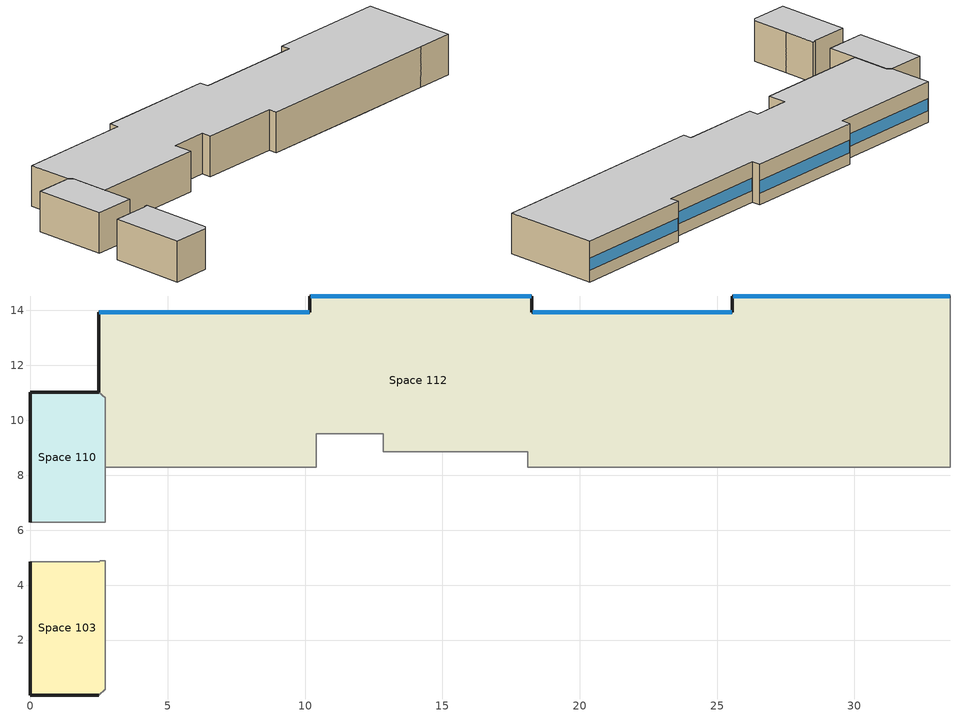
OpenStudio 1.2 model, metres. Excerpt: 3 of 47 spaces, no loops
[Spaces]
Space 103
 floor ground: 2.73,2.65 2.73,0.21 2.49,0 2.69,0.21 2.69,2.65 z2.65; 2.69,4.89 2.69,0.21 2.49,0 0,0 0,4.85 2.53,4.85 2.53,4.89 z2.65
 wall outside: 0,4.85 0,0 2.49,0 z2.65:5.31
 wall to Space 105: 2.53,4.85 0,4.85 / 2.73,4.89 2.53,4.89 z2.65:5.31
 wall to Space 104: 2.73,2.74 2.73,4.89 z2.65:5.31
 wall to Space 101: 2.49,0 2.73,0.21 2.73,2.74 z2.65:5.31
 ceiling to Space 203: 2.49,0 2.73,0.21 2.73,4.89 2.53,4.89 2.53,4.85 0,4.85 0,0 z5.31
Space 110
 floor ground: 2.49,11.02 2.73,10.81 2.73,8.37 2.69,8.37 2.69,10.81 z2.65; 2.49,11.02 2.69,10.81 2.69,6.29 0,6.29 0,11.02 z2.65
 wall outside: 2.49,11.02 0,11.02 0,6.29 z2.65:5.31
 wall to Space 105: 0,6.29 2.73,6.29 z2.65:5.31
 wall to Space 112: 2.73,8.28 2.73,10.81 2.49,11.02 z2.65:5.31
 wall to Space 107: 2.73,6.29 2.73,8.28 z2.65:5.31
 ceiling to Space 210: 2.73,6.29 2.73,10.81 2.49,11.02 0,11.02 0,6.29 z5.31
Space 112
 floor ground: 10.42,9.51 10.42,8.28 2.73,8.28 2.73,8.37 10.38,8.37 10.38,9.51 z2.65; 33.49,14.52 33.49,8.28 29.56,8.28 29.56,14.52 z2.65; 18.26,14.52 18.26,13.92 25.56,13.92 25.75,13.83 25.75,8.37 18.11,8.37 18.11,8.86 12.84,8.86 12.84,9.51 10.42,9.51 10.38,9.51 10.38,8.37 2.73,8.37 2.73,10.81 2.49,11.02 2.49,13.92 10.18,13.92 10.18,14.52 z2.65; 25.75,8.37 25.75,8.28 18.11,8.28 18.11,8.37 z2.65; 25.56,14.52 29.56,14.52 29.56,8.28 25.75,8.28 25.75,13.83 25.56,13.92 z2.65
 wall outside: 33.49,14.52 25.56,14.52 25.56,13.92 18.26,13.92 18.26,14.52 10.18,14.52 10.18,13.92 2.49,13.92 2.49,11.02 z2.65:5.31
 wall to Space 108: 33.49,8.28 33.49,14.52 z2.65:5.31
 wall to Space 107: 2.73,8.28 10.42,8.28 10.42,9.51 12.84,9.51 12.84,8.86 18.11,8.86 18.11,8.28 31.05,8.28 33.49,8.28 z2.65:5.31
 window: 10.15,13.92 2.52,13.92 / 33.46,14.52 25.58,14.52 / 18.23,14.52 10.21,14.52 / 25.53,13.92 18.28,13.92 z3.41:4.22
 ceiling to Space 212: 33.49,8.28 33.49,14.52 25.56,14.52 25.56,13.92 18.26,13.92 18.26,14.52 10.18,14.52 10.18,13.92 2.49,13.92 2.49,11.02 2.73,10.81 2.73,8.28 10.42,8.28 10.42,9.51 12.84,9.51 12.84,8.86 18.11,8.86 18.11,8.28 z5.31
[Construction]
MNECB Ref Wall 11.837: MNECB Ref Brick 100mm, MNECB Ref Airspace 25mm, MNECB Ref Polystyrene 46mm, MNECB Ref Gypsum 17mm
[Material]
Name | Roughness | Thickness | Conductivity | Density | Specific Heat | Thermal Absorptance | Solar Absorptance | Visible Absorptance
MNECB Ref Gypsum 17mm | Smooth | 0.01716 | 0.16025 | 800.897 | 1088.321 | 0.9 | 0.92 | 0.92
MNECB Ref Polystyrene 46mm | MediumRough | 0.0462359 | 0.02885 | 28.832 | 1213.897
MNECB Ref Brick 100mm | MediumRough | 0.1016 | 1.311 | 2082.332 | 795.312
[Material:AirGap]
MNECB Ref Airspace 25mm: Thermal Resistance=0.1717
[Schedule:Day]
wkdNECB-A-Occ 1: 1, 0, 0, 2, 0, 0, 3, 0, 0, 4, 0, 0, 5, 0, 0, 6, 0, 0, 7, 0, 0, 8, 0, 0.1, 9, 0, 0.7, 10, 0, 0.9, 11, 0, 0.9, 12, 0, 0.9, 13, 0, 0.5, 14, 0, 0.5, 15, 0, 0.9, 16, 0, 0.9, 17, 0, 0.9, 18, 0, 0.7, 19, 0, 0.3, 20, 0, 0.1, 21, 0, 0.1, 22, 0, 0.1, 23, 0, 0.1, 24, 0, 0
satNECB-A-Occ 1; sunNECB-A-Occ 1; satNECB-A-Fan 1; sunNECB-A-Fan 1; sunNECB-E-Occ 1; sunNECB-E-Fan 1: 1, 0, 0, 2, 0, 0, 3, 0, 0, 4, 0, 0, 5, 0, 0, 6, 0, 0, 7, 0, 0, 8, 0, 0, 9, 0, 0, 10, 0, 0, 11, 0, 0, 12, 0, 0, 13, 0, 0, 14, 0, 0, 15, 0, 0, 16, 0, 0, 17, 0, 0, 18, 0, 0, 19, 0, 0, 20, 0, 0, 21, 0, 0, 22, 0, 0, 23, 0, 0, 24, 0, 0
wkdNECB-A-Ltg 1: 1, 0, 0.05, 2, 0, 0.05, 3, 0, 0.05, 4, 0, 0.05, 5, 0, 0.05, 6, 0, 0.05, 7, 0, 0.05, 8, 0, 0.3, 9, 0, 0.8, 10, 0, 0.9, 11, 0, 0.9, 12, 0, 0.9, 13, 0, 0.9, 14, 0, 0.9, 15, 0, 0.9, 16, 0, 0.9, 17, 0, 0.9, 18, 0, 0.8, 19, 0, 0.5, 20, 0, 0.3, 21, 0, 0.3, 22, 0, 0.1, 23, 0, 0.1, 24, 0, 0.05
satNECB-A-Ltg 1; sunNECB-A-Ltg 1; satNECB-A-HW 1; sunNECB-A-HW 1; sunNECB-E-Ltg 1; sunNECB-E-Equ 1; sunNECB-E-Proc 1; sunNECB-E-HW 1: 1, 0, 0.05, 2, 0, 0.05, 3, 0, 0.05, 4, 0, 0.05, 5, 0, 0.05, 6, 0, 0.05, 7, 0, 0.05, 8, 0, 0.05, 9, 0, 0.05, 10, 0, 0.05, 11, 0, 0.05, 12, 0, 0.05, 13, 0, 0.05, 14, 0, 0.05, 15, 0, 0.05, 16, 0, 0.05, 17, 0, 0.05, 18, 0, 0.05, 19, 0, 0.05, 20, 0, 0.05, 21, 0, 0.05, 22, 0, 0.05, 23, 0, 0.05, 24, 0, 0.05
wkdNECB-A-Equ 1; wkdNECB-A-Proc 1: 1, 0, 0.2, 2, 0, 0.2, 3, 0, 0.2, 4, 0, 0.2, 5, 0, 0.2, 6, 0, 0.2, 7, 0, 0.2, 8, 0, 0.3, 9, 0, 0.8, 10, 0, 0.9, 11, 0, 0.9, 12, 0, 0.9, 13, 0, 0.9, 14, 0, 0.9, 15, 0, 0.9, 16, 0, 0.9, 17, 0, 0.9, 18, 0, 0.9, 19, 0, 0.5, 20, 0, 0.3, 21, 0, 0.3, 22, 0, 0.2, 23, 0, 0.2, 24, 0, 0.2
satNECB-A-Equ 1; sunNECB-A-Equ 1; satNECB-A-Proc 1; sunNECB-A-Proc 1: 1, 0, 0.2, 2, 0, 0.2, 3, 0, 0.2, 4, 0, 0.2, 5, 0, 0.2, 6, 0, 0.2, 7, 0, 0.2, 8, 0, 0.2, 9, 0, 0.2, 10, 0, 0.2, 11, 0, 0.2, 12, 0, 0.2, 13, 0, 0.2, 14, 0, 0.2, 15, 0, 0.2, 16, 0, 0.2, 17, 0, 0.2, 18, 0, 0.2, 19, 0, 0.2, 20, 0, 0.2, 21, 0, 0.2, 22, 0, 0.2, 23, 0, 0.2, 24, 0, 0.2
wkdNECB-A-Fan 1: 1, 0, 0, 2, 0, 0, 3, 0, 0, 4, 0, 0, 5, 0, 0, 6, 0, 0, 7, 0, 1, 8, 0, 1, 9, 0, 1, 10, 0, 1, 11, 0, 1, 12, 0, 1, 13, 0, 1, 14, 0, 1, 15, 0, 1, 16, 0, 1, 17, 0, 1, 18, 0, 1, 19, 0, 1, 20, 0, 1, 21, 0, 1, 22, 0, 0, 23, 0, 0, 24, 0, 0
wkdNECB-A-Clg 1: 1, 0, 35, 2, 0, 35, 3, 0, 35, 4, 0, 35, 5, 0, 35, 6, 0, 35, 7, 0, 24, 8, 0, 24, 9, 0, 24, 10, 0, 24, 11, 0, 24, 12, 0, 24, 13, 0, 24, 14, 0, 24, 15, 0, 24, 16, 0, 24, 17, 0, 24, 18, 0, 24, 19, 0, 24, 20, 0, 24, 21, 0, 24, 22, 0, 35, 23, 0, 35, 24, 0, 35
satNECB-A-Clg 1; sunNECB-A-Clg 1; sunNECB-E-Clg 1: 1, 0, 35, 2, 0, 35, 3, 0, 35, 4, 0, 35, 5, 0, 35, 6, 0, 35, 7, 0, 35, 8, 0, 35, 9, 0, 35, 10, 0, 35, 11, 0, 35, 12, 0, 35, 13, 0, 35, 14, 0, 35, 15, 0, 35, 16, 0, 35, 17, 0, 35, 18, 0, 35, 19, 0, 35, 20, 0, 35, 21, 0, 35, 22, 0, 35, 23, 0, 35, 24, 0, 35
wkdNECB-A-Htg 1: 1, 0, 18, 2, 0, 18, 3, 0, 18, 4, 0, 18, 5, 0, 18, 6, 0, 18, 7, 0, 20, 8, 0, 22, 9, 0, 22, 10, 0, 22, 11, 0, 22, 12, 0, 22, 13, 0, 22, 14, 0, 22, 15, 0, 22, 16, 0, 22, 17, 0, 22, 18, 0, 22, 19, 0, 22, 20, 0, 22, 21, 0, 22, 22, 0, 18, 23, 0, 18, 24, 0, 18
satNECB-A-Htg 1; sunNECB-A-Htg 1; sunNECB-E-Htg 1: 1, 0, 18, 2, 0, 18, 3, 0, 18, 4, 0, 18, 5, 0, 18, 6, 0, 18, 7, 0, 18, 8, 0, 18, 9, 0, 18, 10, 0, 18, 11, 0, 18, 12, 0, 18, 13, 0, 18, 14, 0, 18, 15, 0, 18, 16, 0, 18, 17, 0, 18, 18, 0, 18, 19, 0, 18, 20, 0, 18, 21, 0, 18, 22, 0, 18, 23, 0, 18, 24, 0, 18
wkdNECB-A-HW 1: 1, 0, 0.05, 2, 0, 0.05, 3, 0, 0.05, 4, 0, 0.05, 5, 0, 0.05, 6, 0, 0.05, 7, 0, 0.05, 8, 0, 0.1, 9, 0, 0.5, 10, 0, 0.5, 11, 0, 0.9, 12, 0, 0.9, 13, 0, 0.9, 14, 0, 0.9, 15, 0, 0.9, 16, 0, 0.9, 17, 0, 0.7, 18, 0, 0.5, 19, 0, 0.3, 20, 0, 0.2, 21, 0, 0.2, 22, 0, 0.2, 23, 0, 0.05, 24, 0, 0.05
wkdNECB-B-Occ 1: 1, 0, 0.3, 2, 0, 0.1, 3, 0, 0, 4, 0, 0, 5, 0, 0, 6, 0, 0, 7, 0, 0, 8, 0, 0, 9, 0, 0, 10, 0, 0.1, 11, 0, 0.2, 12, 0, 0.5, 13, 0, 0.9, 14, 0, 0.8, 15, 0, 0.5, 16, 0, 0.2, 17, 0, 0.2, 18, 0, 0.3, 19, 0, 0.6, 20, 0, 0.9, 21, 0, 0.9, 22, 0, 0.9, 23, 0, 0.6, 24, 0, 0.4
satNECB-B-Occ 1: 1, 0, 0.5, 2, 0, 0.3, 3, 0, 0, 4, 0, 0, 5, 0, 0, 6, 0, 0, 7, 0, 0, 8, 0, 0, 9, 0, 0, 10, 0, 0.1, 11, 0, 0.2, 12, 0, 0.5, 13, 0, 0.9, 14, 0, 0.8, 15, 0, 0.5, 16, 0, 0.2, 17, 0, 0.2, 18, 0, 0.3, 19, 0, 0.6, 20, 0, 0.9, 21, 0, 0.9, 22, 0, 0.9, 23, 0, 0.6, 24, 0, 0.6
sunNECB-B-Occ 1: 1, 0, 0.1, 2, 0, 0.3, 3, 0, 0, 4, 0, 0, 5, 0, 0, 6, 0, 0, 7, 0, 0, 8, 0, 0, 9, 0, 0, 10, 0, 0, 11, 0, 0.1, 12, 0, 0.4, 13, 0, 0.5, 14, 0, 0.5, 15, 0, 0.4, 16, 0, 0.2, 17, 0, 0.2, 18, 0, 0.2, 19, 0, 0.5, 20, 0, 0.7, 21, 0, 0.7, 22, 0, 0.5, 23, 0, 0.3, 24, 0, 0.1
wkdNECB-B-Ltg 1; satNECB-B-Ltg 1; wkdNECB-B-Equ 1; satNECB-B-Equ 1; wkdNECB-B-Proc 1; satNECB-B-Proc 1: 1, 0, 0.9, 2, 0, 0.5, 3, 0, 0.1, 4, 0, 0.1, 5, 0, 0.1, 6, 0, 0.1, 7, 0, 0.1, 8, 0, 0.1, 9, 0, 0.1, 10, 0, 0.5, 11, 0, 0.7, 12, 0, 0.9, 13, 0, 0.9, 14, 0, 0.9, 15, 0, 0.9, 16, 0, 0.9, 17, 0, 0.9, 18, 0, 0.9, 19, 0, 0.9, 20, 0, 0.9, 21, 0, 0.9, 22, 0, 0.9, 23, 0, 0.9, 24, 0, 0.9
sunNECB-B-Ltg 1; sunNECB-B-Equ 1; sunNECB-B-Proc 1: 1, 0, 0.5, 2, 0, 0.5, 3, 0, 0.1, 4, 0, 0.1, 5, 0, 0.1, 6, 0, 0.1, 7, 0, 0.1, 8, 0, 0.1, 9, 0, 0.1, 10, 0, 0.1, 11, 0, 0.5, 12, 0, 0.9, 13, 0, 0.9, 14, 0, 0.9, 15, 0, 0.9, 16, 0, 0.9, 17, 0, 0.9, 18, 0, 0.9, 19, 0, 0.9, 20, 0, 0.9, 21, 0, 0.9, 22, 0, 0.9, 23, 0, 0.9, 24, 0, 0.5
wkdNECB-B-Fan 1; satNECB-B-Fan 1: 1, 0, 1, 2, 0, 1, 3, 0, 0, 4, 0, 0, 5, 0, 0, 6, 0, 0, 7, 0, 0, 8, 0, 0, 9, 0, 1, 10, 0, 1, 11, 0, 1, 12, 0, 1, 13, 0, 1, 14, 0, 1, 15, 0, 1, 16, 0, 1, 17, 0, 1, 18, 0, 1, 19, 0, 1, 20, 0, 1, 21, 0, 1, 22, 0, 1, 23, 0, 1, 24, 0, 1
sunNECB-B-Fan 1: 1, 0, 0, 2, 0, 1, 3, 0, 0, 4, 0, 0, 5, 0, 0, 6, 0, 0, 7, 0, 0, 8, 0, 0, 9, 0, 0, 10, 0, 1, 11, 0, 1, 12, 0, 1, 13, 0, 1, 14, 0, 1, 15, 0, 1, 16, 0, 1, 17, 0, 1, 18, 0, 1, 19, 0, 1, 20, 0, 1, 21, 0, 1, 22, 0, 1, 23, 0, 1, 24, 0, 0
wkdNECB-B-Clg 1; satNECB-B-Clg 1: 1, 0, 24, 2, 0, 35, 3, 0, 35, 4, 0, 35, 5, 0, 35, 6, 0, 35, 7, 0, 35, 8, 0, 35, 9, 0, 24, 10, 0, 24, 11, 0, 24, 12, 0, 24, 13, 0, 24, 14, 0, 24, 15, 0, 24, 16, 0, 24, 17, 0, 24, 18, 0, 24, 19, 0, 24, 20, 0, 24, 21, 0, 24, 22, 0, 24, 23, 0, 24, 24, 0, 24
sunNECB-B-Clg 1: 1, 0, 35, 2, 0, 35, 3, 0, 35, 4, 0, 35, 5, 0, 35, 6, 0, 35, 7, 0, 35, 8, 0, 35, 9, 0, 35, 10, 0, 24, 11, 0, 24, 12, 0, 24, 13, 0, 24, 14, 0, 24, 15, 0, 24, 16, 0, 24, 17, 0, 24, 18, 0, 24, 19, 0, 24, 20, 0, 24, 21, 0, 24, 22, 0, 24, 23, 0, 24, 24, 0, 35
wkdNECB-B-Htg 1; satNECB-B-Htg 1: 1, 0, 22, 2, 0, 22, 3, 0, 18, 4, 0, 18, 5, 0, 18, 6, 0, 18, 7, 0, 18, 8, 0, 18, 9, 0, 20, 10, 0, 22, 11, 0, 22, 12, 0, 22, 13, 0, 22, 14, 0, 22, 15, 0, 22, 16, 0, 22, 17, 0, 22, 18, 0, 22, 19, 0, 22, 20, 0, 22, 21, 0, 22, 22, 0, 22, 23, 0, 22, 24, 0, 22
sunNECB-B-Htg 1: 1, 0, 18, 2, 0, 22, 3, 0, 18, 4, 0, 18, 5, 0, 18, 6, 0, 18, 7, 0, 18, 8, 0, 18, 9, 0, 18, 10, 0, 20, 11, 0, 22, 12, 0, 22, 13, 0, 22, 14, 0, 22, 15, 0, 22, 16, 0, 22, 17, 0, 22, 18, 0, 22, 19, 0, 22, 20, 0, 22, 21, 0, 22, 22, 0, 22, 23, 0, 22, 24, 0, 18
wkdNECB-B-HW 1: 1, 0, 0.6, 2, 0, 0.5, 3, 0, 0.05, 4, 0, 0.05, 5, 0, 0.05, 6, 0, 0.05, 7, 0, 0.05, 8, 0, 0.05, 9, 0, 0.05, 10, 0, 0.7, 11, 0, 0.7, 12, 0, 0.4, 13, 0, 0.5, 14, 0, 0.6, 15, 0, 0.6, 16, 0, 0.4, 17, 0, 0.3, 18, 0, 0.3, 19, 0, 0.4, 20, 0, 0.5, 21, 0, 0.8, 22, 0, 0.8, 23, 0, 0.9, 24, 0, 0.9
satNECB-B-HW 1: 1, 0, 0.7, 2, 0, 0.6, 3, 0, 0.05, 4, 0, 0.05, 5, 0, 0.05, 6, 0, 0.05, 7, 0, 0.05, 8, 0, 0.05, 9, 0, 0.05, 10, 0, 0.7, 11, 0, 0.7, 12, 0, 0.4, 13, 0, 0.5, 14, 0, 0.6, 15, 0, 0.6, 16, 0, 0.4, 17, 0, 0.3, 18, 0, 0.3, 19, 0, 0.4, 20, 0, 0.5, 21, 0, 0.8, 22, 0, 0.8, 23, 0, 0.9, 24, 0, 0.9
sunNECB-B-HW 1: 1, 0, 0.5, 2, 0, 0.6, 3, 0, 0.05, 4, 0, 0.05, 5, 0, 0.05, 6, 0, 0.05, 7, 0, 0.05, 8, 0, 0.05, 9, 0, 0.05, 10, 0, 0.7, 11, 0, 0.7, 12, 0, 0.4, 13, 0, 0.5, 14, 0, 0.6, 15, 0, 0.6, 16, 0, 0.4, 17, 0, 0.3, 18, 0, 0.3, 19, 0, 0.4, 20, 0, 0.5, 21, 0, 0.8, 22, 0, 0.8, 23, 0, 0.5, 24, 0, 0.5
wkdNECB-E-Occ 1: 1, 0, 0, 2, 0, 0, 3, 0, 0, 4, 0, 0, 5, 0, 0, 6, 0, 0, 7, 0, 0, 8, 0, 0, 9, 0, 0.2, 10, 0, 0.7, 11, 0, 0.9, 12, 0, 0.9, 13, 0, 0.9, 14, 0, 0.9, 15, 0, 0.5, 16, 0, 0.9, 17, 0, 0.8, 18, 0, 0.8, 19, 0, 0.2, 20, 0, 0, 21, 0, 0, 22, 0, 0, 23, 0, 0, 24, 0, 0
satNECB-E-Occ 1: 1, 0, 0, 2, 0, 0, 3, 0, 0, 4, 0, 0, 5, 0, 0, 6, 0, 0, 7, 0, 0, 8, 0, 0, 9, 0, 0, 10, 0, 0.2, 11, 0, 0.2, 12, 0, 0.2, 13, 0, 0.2, 14, 0, 0.1, 15, 0, 0.1, 16, 0, 0.1, 17, 0, 0.1, 18, 0, 0, 19, 0, 0, 20, 0, 0, 21, 0, 0, 22, 0, 0, 23, 0, 0, 24, 0, 0
wkdNECB-E-Ltg 1; wkdNECB-E-Equ 1; wkdNECB-E-Proc 1: 1, 0, 0.05, 2, 0, 0.05, 3, 0, 0.05, 4, 0, 0.05, 5, 0, 0.05, 6, 0, 0.05, 7, 0, 0.05, 8, 0, 0.05, 9, 0, 0.4, 10, 0, 0.7, 11, 0, 0.9, 12, 0, 0.9, 13, 0, 0.9, 14, 0, 0.9, 15, 0, 0.9, 16, 0, 0.9, 17, 0, 0.9, 18, 0, 0.9, 19, 0, 0.4, 20, 0, 0.05, 21, 0, 0.05, 22, 0, 0.05, 23, 0, 0.05, 24, 0, 0.05
satNECB-E-Ltg 1; satNECB-E-Equ 1; satNECB-E-Proc 1: 1, 0, 0.05, 2, 0, 0.05, 3, 0, 0.05, 4, 0, 0.05, 5, 0, 0.05, 6, 0, 0.05, 7, 0, 0.05, 8, 0, 0.05, 9, 0, 0.05, 10, 0, 0.5, 11, 0, 0.9, 12, 0, 0.9, 13, 0, 0.9, 14, 0, 0.9, 15, 0, 0.9, 16, 0, 0.7, 17, 0, 0.5, 18, 0, 0.05, 19, 0, 0.05, 20, 0, 0.05, 21, 0, 0.05, 22, 0, 0.05, 23, 0, 0.05, 24, 0, 0.05
wkdNECB-E-Fan 1: 1, 0, 0, 2, 0, 0, 3, 0, 0, 4, 0, 0, 5, 0, 0, 6, 0, 0, 7, 0, 0, 8, 0, 1, 9, 0, 1, 10, 0, 1, 11, 0, 1, 12, 0, 1, 13, 0, 1, 14, 0, 1, 15, 0, 1, 16, 0, 1, 17, 0, 1, 18, 0, 1, 19, 0, 1, 20, 0, 0, 21, 0, 0, 22, 0, 0, 23, 0, 0, 24, 0, 0
satNECB-E-Fan 1: 1, 0, 0, 2, 0, 0, 3, 0, 0, 4, 0, 0, 5, 0, 0, 6, 0, 0, 7, 0, 0, 8, 0, 0, 9, 0, 1, 10, 0, 1, 11, 0, 1, 12, 0, 1, 13, 0, 1, 14, 0, 1, 15, 0, 1, 16, 0, 1, 17, 0, 1, 18, 0, 0, 19, 0, 0, 20, 0, 0, 21, 0, 0, 22, 0, 0, 23, 0, 0, 24, 0, 0
wkdNECB-E-Clg 1: 1, 0, 35, 2, 0, 35, 3, 0, 35, 4, 0, 35, 5, 0, 35, 6, 0, 35, 7, 0, 35, 8, 0, 24, 9, 0, 24, 10, 0, 24, 11, 0, 24, 12, 0, 24, 13, 0, 24, 14, 0, 24, 15, 0, 24, 16, 0, 24, 17, 0, 24, 18, 0, 24, 19, 0, 24, 20, 0, 35, 21, 0, 35, 22, 0, 35, 23, 0, 35, 24, 0, 35
satNECB-E-Clg 1: 1, 0, 35, 2, 0, 35, 3, 0, 35, 4, 0, 35, 5, 0, 35, 6, 0, 35, 7, 0, 35, 8, 0, 35, 9, 0, 24, 10, 0, 24, 11, 0, 24, 12, 0, 24, 13, 0, 24, 14, 0, 24, 15, 0, 24, 16, 0, 24, 17, 0, 24, 18, 0, 35, 19, 0, 35, 20, 0, 35, 21, 0, 35, 22, 0, 35, 23, 0, 35, 24, 0, 35
wkdNECB-E-Htg 1: 1, 0, 18, 2, 0, 18, 3, 0, 18, 4, 0, 18, 5, 0, 18, 6, 0, 18, 7, 0, 18, 8, 0, 20, 9, 0, 22, 10, 0, 22, 11, 0, 22, 12, 0, 22, 13, 0, 22, 14, 0, 22, 15, 0, 22, 16, 0, 22, 17, 0, 22, 18, 0, 22, 19, 0, 22, 20, 0, 18, 21, 0, 18, 22, 0, 18, 23, 0, 18, 24, 0, 18
satNECB-E-Htg 1: 1, 0, 18, 2, 0, 18, 3, 0, 18, 4, 0, 18, 5, 0, 18, 6, 0, 18, 7, 0, 18, 8, 0, 18, 9, 0, 20, 10, 0, 22, 11, 0, 22, 12, 0, 22, 13, 0, 22, 14, 0, 22, 15, 0, 22, 16, 0, 22, 17, 0, 22, 18, 0, 18, 19, 0, 18, 20, 0, 18, 21, 0, 18, 22, 0, 18, 23, 0, 18, 24, 0, 18
wkdNECB-E-HW 1: 1, 0, 0.05, 2, 0, 0.05, 3, 0, 0.05, 4, 0, 0.05, 5, 0, 0.05, 6, 0, 0.05, 7, 0, 0.05, 8, 0, 0.05, 9, 0, 0.1, 10, 0, 0.4, 11, 0, 0.5, 12, 0, 0.5, 13, 0, 0.7, 14, 0, 0.9, 15, 0, 0.8, 16, 0, 0.7, 17, 0, 0.8, 18, 0, 0.3, 19, 0, 0.05, 20, 0, 0.05, 21, 0, 0.05, 22, 0, 0.05, 23, 0, 0.05, 24, 0, 0.05
satNECB-E-HW 1: 1, 0, 0.05, 2, 0, 0.05, 3, 0, 0.05, 4, 0, 0.05, 5, 0, 0.05, 6, 0, 0.05, 7, 0, 0.05, 8, 0, 0.05, 9, 0, 0.05, 10, 0, 0.05, 11, 0, 0.2, 12, 0, 0.2, 13, 0, 0.4, 14, 0, 0.2, 15, 0, 0.2, 16, 0, 0.2, 17, 0, 0.05, 18, 0, 0.05, 19, 0, 0.05, 20, 0, 0.05, 21, 0, 0.05, 22, 0, 0.05, 23, 0, 0.05, 24, 0, 0.05
wkdNECB-H-Occ 1; satNECB-H-Occ 1; sunNECB-H-Occ 1; wkdNECB-H-Ltg 1; satNECB-H-Ltg 1; sunNECB-H-Ltg 1; wkdNECB-H-Equ 1; satNECB-H-Equ 1; sunNECB-H-Equ 1; wkdNECB-H-Proc 1; satNECB-H-Proc 1; sunNECB-H-Proc 1; wkdNECB-H-HW 1; satNECB-H-HW 1; sunNECB-H-HW 1: 1, 0, 0.9, 2, 0, 0.9, 3, 0, 0.9, 4, 0, 0.9, 5, 0, 0.9, 6, 0, 0.9, 7, 0, 0.9, 8, 0, 0.9, 9, 0, 0.9, 10, 0, 0.9, 11, 0, 0.9, 12, 0, 0.9, 13, 0, 0.9, 14, 0, 0.9, 15, 0, 0.9, 16, 0, 0.9, 17, 0, 0.9, 18, 0, 0.9, 19, 0, 0.9, 20, 0, 0.9, 21, 0, 0.9, 22, 0, 0.9, 23, 0, 0.9, 24, 0, 0.9
wkdNECB-H-Fan 1; satNECB-H-Fan 1; sunNECB-H-Fan 1: 1, 0, 1, 2, 0, 1, 3, 0, 1, 4, 0, 1, 5, 0, 1, 6, 0, 1, 7, 0, 1, 8, 0, 1, 9, 0, 1, 10, 0, 1, 11, 0, 1, 12, 0, 1, 13, 0, 1, 14, 0, 1, 15, 0, 1, 16, 0, 1, 17, 0, 1, 18, 0, 1, 19, 0, 1, 20, 0, 1, 21, 0, 1, 22, 0, 1, 23, 0, 1, 24, 0, 1
wkdNECB-H-Clg 1; satNECB-H-Clg 1; sunNECB-H-Clg 1: 1, 0, 24, 2, 0, 24, 3, 0, 24, 4, 0, 24, 5, 0, 24, 6, 0, 24, 7, 0, 24, 8, 0, 24, 9, 0, 24, 10, 0, 24, 11, 0, 24, 12, 0, 24, 13, 0, 24, 14, 0, 24, 15, 0, 24, 16, 0, 24, 17, 0, 24, 18, 0, 24, 19, 0, 24, 20, 0, 24, 21, 0, 24, 22, 0, 24, 23, 0, 24, 24, 0, 24
wkdNECB-H-Htg 1; satNECB-H-Htg 1; sunNECB-H-Htg 1: 1, 0, 22, 2, 0, 18, 3, 0, 18, 4, 0, 18, 5, 0, 18, 6, 0, 18, 7, 0, 18, 8, 0, 20, 9, 0, 22, 10, 0, 22, 11, 0, 22, 12, 0, 22, 13, 0, 22, 14, 0, 22, 15, 0, 22, 16, 0, 22, 17, 0, 22, 18, 0, 22, 19, 0, 22, 20, 0, 22, 21, 0, 22, 22, 0, 22, 23, 0, 22, 24, 0, 22
